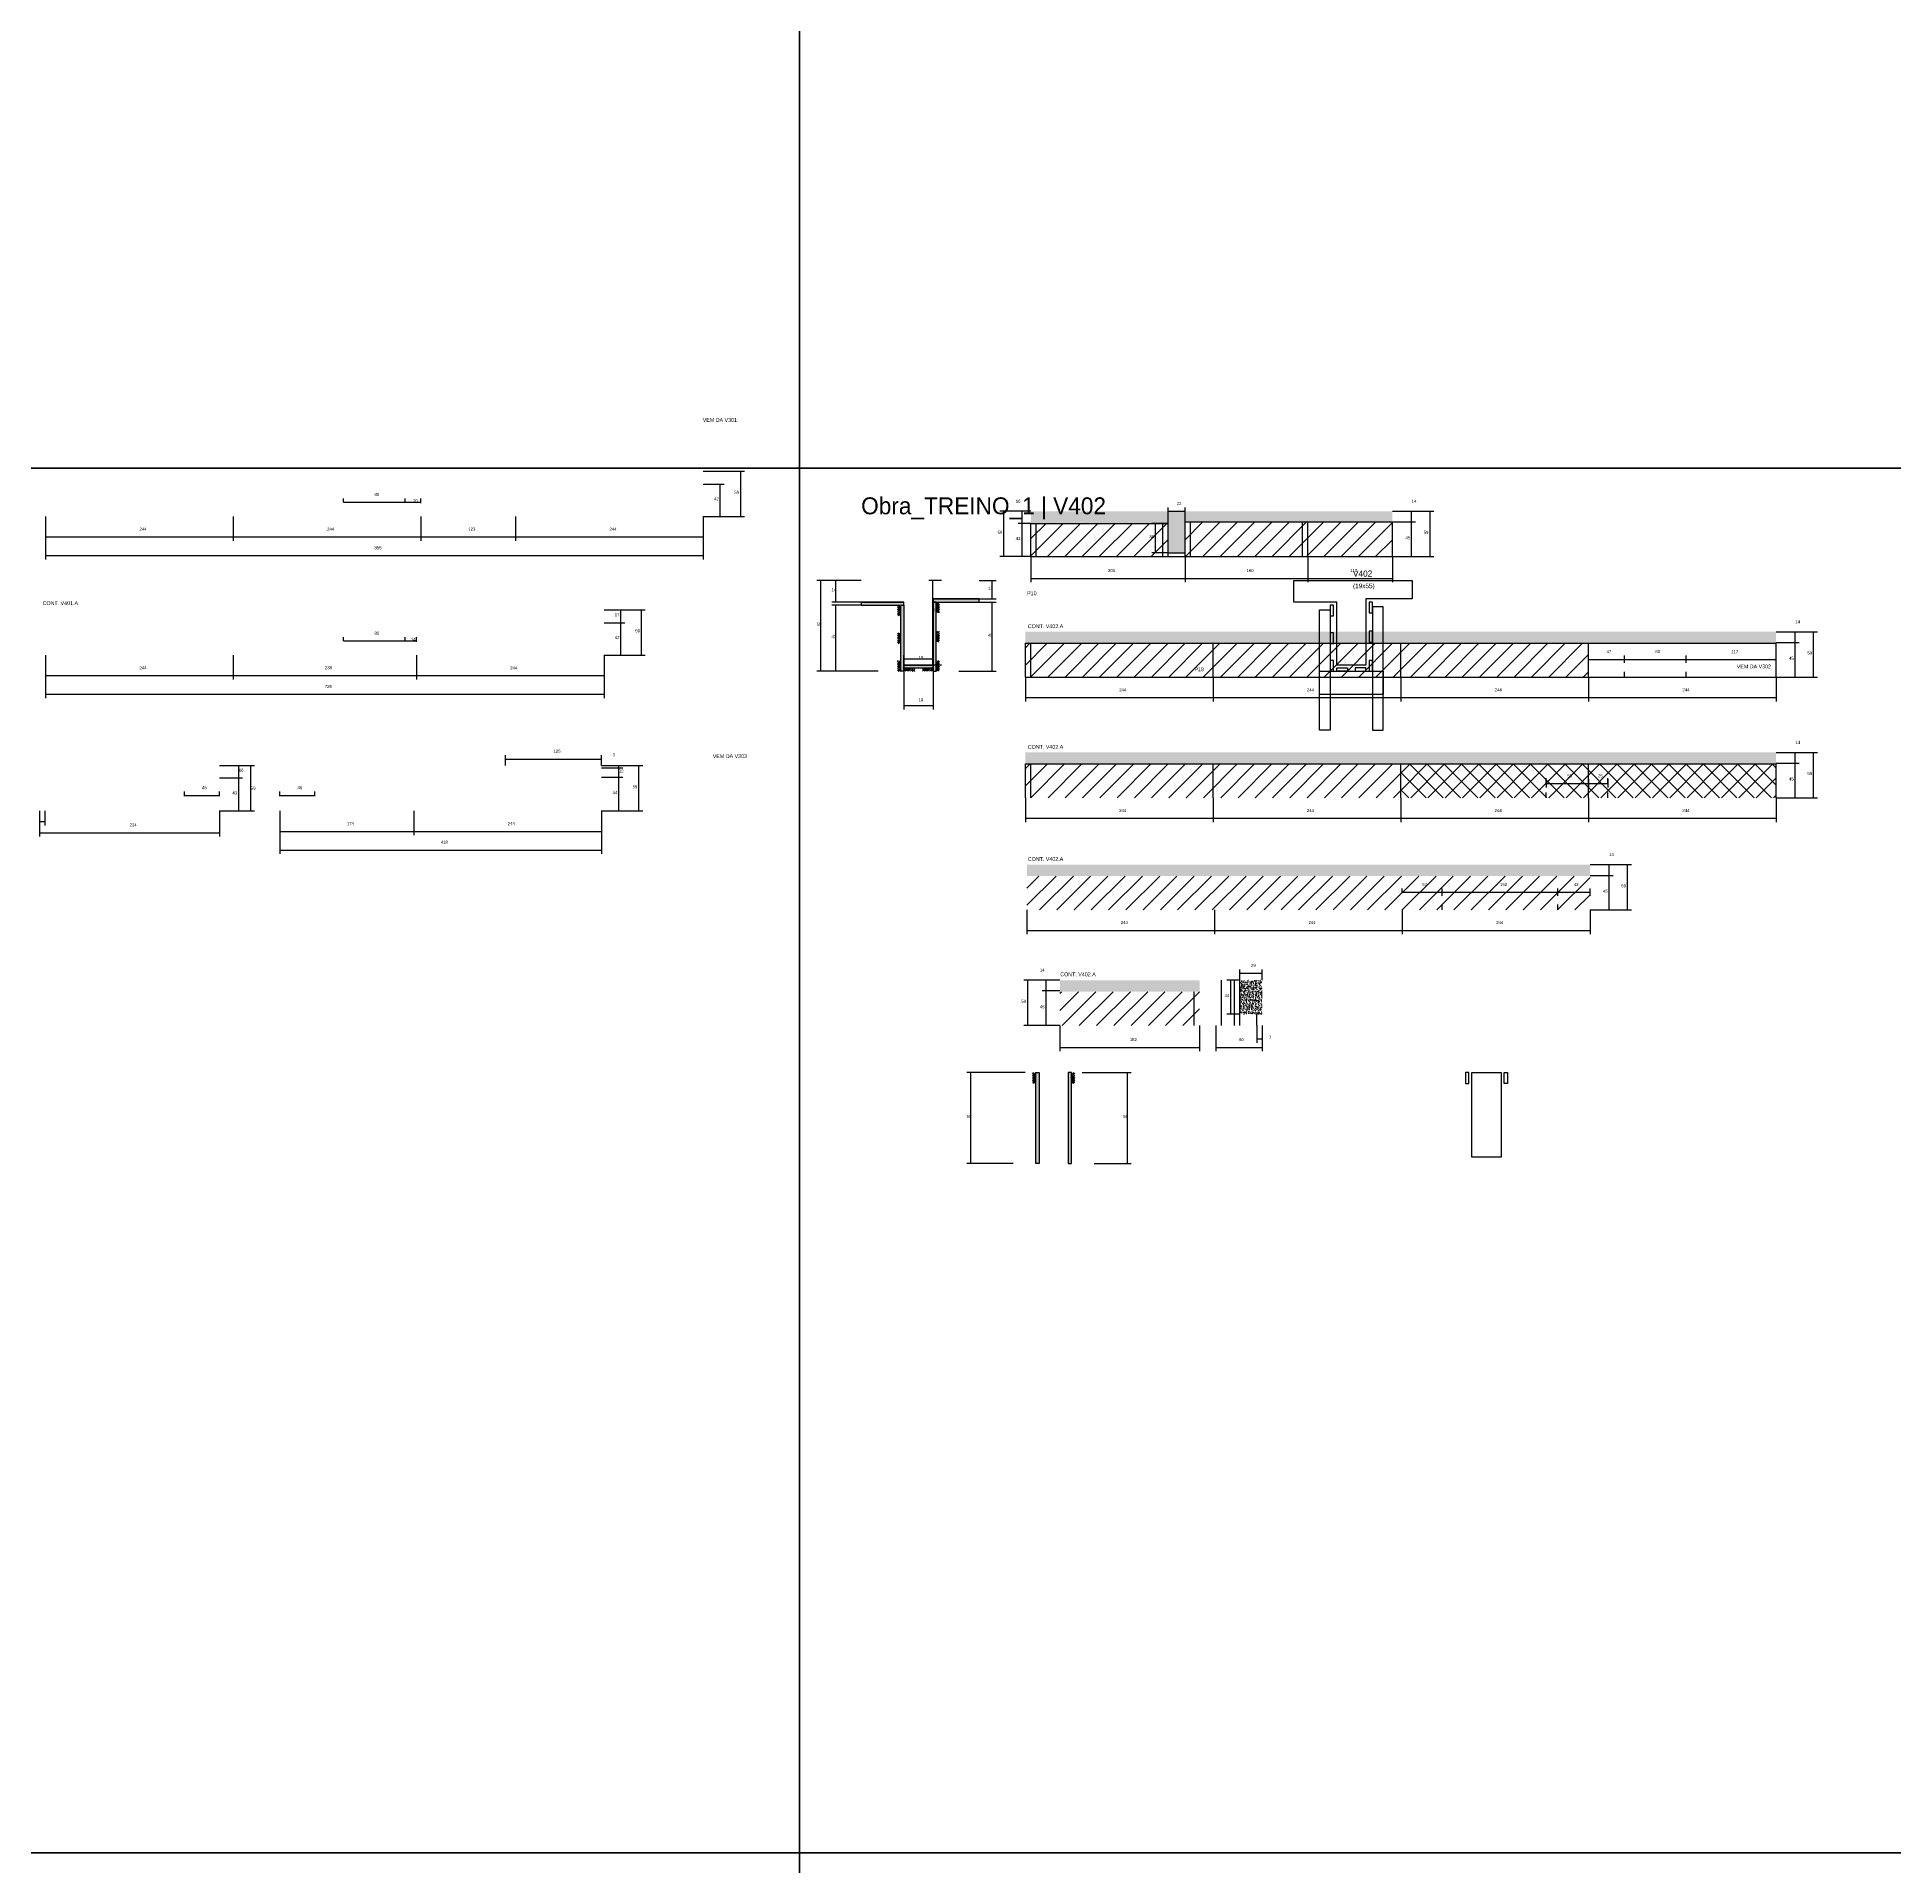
# Model space of a CAD drawing. Header units: metres. Extents: x -41 to 34800, y -36000 to 1848.
# Drawn here: x 1909 to 4324, y -5418 to -3040 of the extents above; entities that cross this region are included whole.
import ezdxf

# ---------------------------------------------------------------- set-up
doc = ezdxf.new("R2010")
doc.units = ezdxf.units.M
for name, color, linetype in [('CELL_BORDER', 8, 'Continuous'), ('CONCRETO', 251, 'Continuous'), ('COTA', 4, 'Continuous'), ('Cota Seção (2x)', 4, 'Continuous'), ('Hachura', 253, 'Continuous'), ('LABEL_ID', 3, 'Continuous'), ('Madeira', 126, 'Continuous'), ('NOMENCLATURA', 7, 'Continuous'), ('Painéis', 200, 'Continuous'), ('REAPROVEITAMENTO', 251, 'Continuous'), ('SARR_2.2x7', 40, 'Continuous'), ('SARR_3.5x7', 81, 'Continuous'), ('Texto Seção', 7, 'Continuous')]:
    doc.layers.add(name, color=color, linetype=linetype)

msp = doc.modelspace()

# ---------------------------------------------------------------- hatches: boundary and pattern name
at = {"layer": 'COTA'}
h = msp.add_hatch(dxfattribs=at)
h.set_pattern_fill('AR-CONC', scale=0.03)
h.paths.add_polyline_path([(3401.2, -3710), (3401.2, -3670), (3401.2, -3670), (3670.7, -3670), (3670.7, -3670), (3670.7, -3656), (3670.7, -3656), (3200.7, -3656), (3200.7, -3656), (3200.7, -3672), (3200.7, -3672), (3379.2, -3672), (3379.2, -3672), (3379.2, -3710), (3379.2, -3710), (3401.2, -3710)])
h = msp.add_hatch(dxfattribs=at)
h.set_pattern_fill('AR-CONC', scale=0.03)
h.paths.add_polyline_path([(4169.5, -3827.7), (4169.5, -3812.7), (4169.5, -3812.7), (3193.5, -3812.7), (3193.5, -3812.7), (3193.5, -3827.7), (3193.5, -3827.7), (4169.5, -3827.7)])
h = msp.add_hatch(dxfattribs=at)
h.set_pattern_fill('AR-CONC', scale=0.03)
h.paths.add_polyline_path([(4169.5, -3984.6), (4169.5, -3969.6), (4169.5, -3969.6), (3193.5, -3969.6), (3193.5, -3969.6), (3193.5, -3984.6), (3193.5, -3984.6), (4169.5, -3984.6)])
h = msp.add_hatch(dxfattribs=at)
h.set_pattern_fill('AR-CONC', scale=0.03)
h.paths.add_polyline_path([(3195.5, -4115.4), (3195.5, -4130.4), (3195.5, -4130.4), (3927.5, -4130.4), (3927.5, -4130.4), (3927.5, -4115.4), (3927.5, -4115.4), (3195.5, -4115.4)])
h = msp.add_hatch(dxfattribs=at)
h.set_pattern_fill('AR-CONC', scale=0.03)
h.paths.add_polyline_path([(3238.5, -4265.7), (3238.5, -4280.7), (3238.5, -4280.7), (3420, -4280.7), (3420, -4280.7), (3420, -4265.7), (3420, -4265.7), (3238.5, -4265.7)])
h = msp.add_hatch(dxfattribs=at)
h.set_pattern_fill('AR-CONC', scale=0.03)
h.paths.add_polyline_path([(3501.3, -4309.7), (3501.3, -4265.7), (3501.3, -4265.7), (3472.3, -4265.7), (3472.3, -4265.7), (3472.3, -4309.7), (3472.3, -4309.7), (3501.3, -4309.7)])
at = {"layer": 'Hachura'}
h = msp.add_hatch(color=8, dxfattribs=at)
h.dxf.hatch_style = 1
h.paths.add_polyline_path([(3035.6, -3778.1), (3035.6, -3774.1), (3035.6, -3774.1), (2980, -3774.1), (2980, -3774.1), (2980, -3778.1), (2980, -3778.1), (3035.6, -3778.1)])
h = msp.add_hatch(dxfattribs=at)
h.set_pattern_fill('ANSI31', scale=0.5)
h.paths.add_polyline_path([(3027.2, -3792.1), (3031.6, -3792.1), (3031.6, -3792.1), (3031.6, -3778.1), (3031.6, -3778.1), (3027.2, -3778.1), (3027.2, -3778.1), (3027.2, -3792.1)])
h = msp.add_hatch(color=8, dxfattribs=at)
h.dxf.hatch_style = 1
h.paths.add_polyline_path([(3031.6, -3778.1), (3035.6, -3778.1), (3035.6, -3778.1), (3035.6, -3864.1), (3035.6, -3864.1), (3031.6, -3864.1), (3031.6, -3864.1), (3031.6, -3778.1)])
h = msp.add_hatch(color=8, dxfattribs=at)
h.dxf.hatch_style = 1
h.paths.add_polyline_path([(3133.6, -3774.1), (3133.6, -3770.1), (3133.6, -3770.1), (3073.6, -3770.1), (3073.6, -3770.1), (3073.6, -3774.1), (3073.6, -3774.1), (3133.6, -3774.1)])
h = msp.add_hatch(color=8, dxfattribs=at)
h.dxf.hatch_style = 1
h.paths.add_polyline_path([(3077.6, -3774.1), (3073.6, -3774.1), (3073.6, -3774.1), (3073.6, -3864.1), (3073.6, -3864.1), (3077.6, -3864.1), (3077.6, -3864.1), (3077.6, -3774.1)])
h = msp.add_hatch(dxfattribs=at)
h.set_pattern_fill('ANSI31', scale=0.5)
h.paths.add_polyline_path([(3077.6, -3788.1), (3082, -3788.1), (3082, -3788.1), (3082, -3774.1), (3082, -3774.1), (3077.6, -3774.1), (3077.6, -3774.1), (3077.6, -3788.1)])
h = msp.add_hatch(dxfattribs=at)
h.set_pattern_fill('ANSI31', scale=0.5)
h.paths.add_polyline_path([(3027.2, -3828.1), (3031.6, -3828.1), (3031.6, -3828.1), (3031.6, -3814.1), (3031.6, -3814.1), (3027.2, -3814.1), (3027.2, -3814.1), (3027.2, -3828.1)])
h = msp.add_hatch(dxfattribs=at)
h.set_pattern_fill('ANSI31', scale=0.5)
h.paths.add_polyline_path([(3077.6, -3826.1), (3082, -3826.1), (3082, -3826.1), (3082, -3812.1), (3082, -3812.1), (3077.6, -3812.1), (3077.6, -3812.1), (3077.6, -3826.1)])
h = msp.add_hatch(dxfattribs=at)
h.set_pattern_fill('ANSI31', scale=0.5)
h.paths.add_polyline_path([(3027.2, -3864.1), (3031.6, -3864.1), (3031.6, -3864.1), (3031.6, -3850.1), (3031.6, -3850.1), (3027.2, -3850.1), (3027.2, -3850.1), (3027.2, -3864.1)])
h = msp.add_hatch(color=8, dxfattribs=at)
h.dxf.hatch_style = 1
h.paths.add_polyline_path([(3073.6, -3859.7), (3073.6, -3856.1), (3073.6, -3856.1), (3035.6, -3856.1), (3035.6, -3856.1), (3035.6, -3859.7), (3035.6, -3859.7), (3073.6, -3859.7)])
h = msp.add_hatch(dxfattribs=at)
h.set_pattern_fill('ANSI31', scale=0.5)
h.paths.add_polyline_path([(3035.6, -3864.1), (3035.6, -3859.7), (3035.6, -3859.7), (3049.6, -3859.7), (3049.6, -3859.7), (3049.6, -3864.1), (3049.6, -3864.1), (3035.6, -3864.1)])
h = msp.add_hatch(dxfattribs=at)
h.set_pattern_fill('ANSI31', scale=0.5)
h.paths.add_polyline_path([(3073.6, -3864.1), (3073.6, -3859.7), (3073.6, -3859.7), (3059.6, -3859.7), (3059.6, -3859.7), (3059.6, -3864.1), (3059.6, -3864.1), (3073.6, -3864.1)])
h = msp.add_hatch(dxfattribs=at)
h.set_pattern_fill('ANSI31', scale=0.5)
h.paths.add_polyline_path([(3077.6, -3864.1), (3082, -3864.1), (3082, -3864.1), (3082, -3850.1), (3082, -3850.1), (3077.6, -3850.1), (3077.6, -3850.1), (3077.6, -3864.1)])
h = msp.add_hatch(dxfattribs=at)
h.set_pattern_fill('ANSI31', scale=0.5)
h.paths.add_polyline_path([(3202.9, -4399.9), (3207.3, -4399.9), (3207.3, -4399.9), (3207.3, -4385.9), (3207.3, -4385.9), (3202.9, -4385.9), (3202.9, -4385.9), (3202.9, -4399.9)])
h = msp.add_hatch(color=8, dxfattribs=at)
h.dxf.hatch_style = 1
h.paths.add_polyline_path([(3211.3, -4385.9), (3207.3, -4385.9), (3207.3, -4385.9), (3207.3, -4503.9), (3207.3, -4503.9), (3211.3, -4503.9), (3211.3, -4503.9), (3211.3, -4385.9)])
h = msp.add_hatch(color=8, dxfattribs=at)
h.dxf.hatch_style = 1
h.paths.add_polyline_path([(3253.3, -4385.9), (3249.3, -4385.9), (3249.3, -4385.9), (3249.3, -4503.9), (3249.3, -4503.9), (3253.3, -4503.9), (3253.3, -4503.9), (3253.3, -4385.9)])
h = msp.add_hatch(dxfattribs=at)
h.set_pattern_fill('ANSI31', scale=0.5)
h.paths.add_polyline_path([(3257.7, -4399.9), (3253.3, -4399.9), (3253.3, -4399.9), (3253.3, -4385.9), (3253.3, -4385.9), (3257.7, -4385.9), (3257.7, -4385.9), (3257.7, -4399.9)])
at = {"layer": 'REAPROVEITAMENTO'}
h = msp.add_hatch(dxfattribs=at)
h.set_pattern_fill('ANSI31', scale=5)
h.paths.add_polyline_path([(3670.7, -3715), (3670.7, -3670), (3670.7, -3670), (3401.2, -3670), (3401.2, -3670), (3401.2, -3715), (3401.2, -3715), (3670.7, -3715)])
h = msp.add_hatch(dxfattribs=at)
h.set_pattern_fill('ANSI31', scale=5)
h.paths.add_polyline_path([(3379.2, -3715), (3379.2, -3672), (3379.2, -3672), (3200.7, -3672), (3200.7, -3672), (3200.7, -3715), (3200.7, -3715), (3379.2, -3715)])
h = msp.add_hatch(dxfattribs=at)
h.set_pattern_fill('ANSI31', scale=5)
h.paths.add_polyline_path([(3925.5, -3871.7), (3925.5, -3827.7), (3925.5, -3827.7), (3193.5, -3827.7), (3193.5, -3827.7), (3193.5, -3871.7), (3193.5, -3871.7), (3925.5, -3871.7)])
h = msp.add_hatch(dxfattribs=at)
h.set_pattern_fill('ANSI31', scale=5)
h.paths.add_polyline_path([(3193.5, -3984.6), (3193.5, -4028.6), (3193.5, -4028.6), (3681.5, -4028.6), (3681.5, -4028.6), (3681.5, -3984.6), (3681.5, -3984.6), (3193.5, -3984.6)])
h = msp.add_hatch(dxfattribs=at)
h.set_pattern_fill('ANSI37', scale=5)
h.paths.add_polyline_path([(4169.5, -4028.6), (4169.5, -3984.6), (4169.5, -3984.6), (3681.5, -3984.6), (3681.5, -3984.6), (3681.5, -4028.6), (3681.5, -4028.6), (4169.5, -4028.6)])
h = msp.add_hatch(dxfattribs=at)
h.set_pattern_fill('ANSI31', scale=5)
h.paths.add_polyline_path([(3195.5, -4130.4), (3195.5, -4174.4), (3195.5, -4174.4), (3927.5, -4174.4), (3927.5, -4174.4), (3927.5, -4130.4), (3927.5, -4130.4), (3195.5, -4130.4)])
h = msp.add_hatch(dxfattribs=at)
h.set_pattern_fill('ANSI31', scale=5)
h.paths.add_polyline_path([(3420, -4324.7), (3420, -4280.7), (3420, -4280.7), (3238.5, -4280.7), (3238.5, -4280.7), (3238.5, -4324.7), (3238.5, -4324.7), (3420, -4324.7)])

# ---------------------------------------------------------------- linework, layer by layer
at = {"layer": 'CELL_BORDER'}
for points in [[(0, -3600), (2900, -3600), (2900, -1800), (0, -1800)], [(2900, -3600), (5800, -3600), (5800, -1800), (2900, -1800)], [(0, -5400), (2900, -5400), (2900, -3600), (0, -3600)], [(2900, -5400), (5800, -5400), (5800, -3600), (2900, -3600)], [(0, -7200), (2900, -7200), (2900, -5400), (0, -5400)], [(2900, -7200), (5800, -7200), (5800, -5400), (2900, -5400)]]:
    msp.add_lwpolyline(points, close=True, dxfattribs=at)
at = {"layer": 'CONCRETO'}
for points in [[(3542.65, -3774.1), (3542.65, -3746.1), (3696.25, -3746.1), (3696.25, -3770.1), (3636.25, -3770.1), (3636.25, -3856.1), (3598.25, -3856.1), (3598.25, -3774.1)], [(3773.95, -4385.9), (3773.95, -4385.9), (3811.95, -4385.9), (3811.95, -4413.9), (3811.95, -4413.9), (3811.95, -4495.9), (3773.95, -4495.9), (3773.95, -4385.9)]]:
    msp.add_lwpolyline(points, close=True, dxfattribs=at)
at = {"layer": 'COTA'}
for p, q in [((2774.8, -3620.9), (2801.8, -3620.9)), ((2796.8, -3662.9), (2796.8, -3620.9)), ((2307.3, -3644.4), (2307.3, -3639.4)), ((2307.3, -3644.4), (2387.3, -3644.4)), ((2387.3, -3644.4), (2387.3, -3639.4)), ((1919.8, -3662.9), (1919.8, -3694.4)), ((1919.8, -3662.9), (1919.8, -3718.7)), ((2163.8, -3662.9), (2163.8, -3694.4)), ((2163.8, -3662.9), (2163.8, -3694.4)), ((2407.8, -3662.9), (2407.8, -3694.4)), ((2774.8, -3662.9), (2774.8, -3718.7)), ((2774.8, -3662.9), (2801.8, -3662.9)), ((3200.7, -3656), (3160.4, -3656)), ((3165.4, -3715), (3165.4, -3656)), ((3200.7, -3656), (3184.2, -3656)), ((3189.2, -3672), (3189.2, -3656)), ((3379.2, -3672), (3379.2, -3651)), ((3379.2, -3656), (3401.2, -3656)), ((3401.2, -3670), (3401.2, -3651)), ((3670.7, -3656), (3700.6, -3656)), ((3670.7, -3656), (3724.5, -3656)), ((3670.7, -3670), (3700.6, -3670)), ((3670.7, -3670), (3700.6, -3670)), ((3695.6, -3670), (3695.6, -3656)), ((3695.6, -3715), (3695.6, -3670)), ((3719.5, -3715), (3719.5, -3656)), ((1919.8, -3689.4), (2163.8, -3689.4)), ((2163.8, -3689.4), (2407.8, -3689.4)), ((3200.7, -3672), (3184.2, -3672)), ((3200.7, -3672), (3184.2, -3672)), ((3189.2, -3715), (3189.2, -3672)), ((3379.2, -3672), (3357.8, -3672)), ((3362.8, -3710), (3362.8, -3672)), ((1919.8, -3713.7), (2774.8, -3713.7)), ((3200.7, -3715), (3160.4, -3715)), ((3200.7, -3715), (3184.2, -3715)), ((3200.7, -3715), (3200.7, -3748.3)), ((3379.2, -3710), (3357.8, -3710)), ((3401.2, -3715), (3401.2, -3748.3)), ((3401.2, -3715), (3401.2, -3748.3)), ((3560.7, -3715), (3560.7, -3748.3)), ((3560.7, -3715), (3560.7, -3748.3)), ((3670.7, -3715), (3700.6, -3715)), ((3670.7, -3715), (3724.5, -3715)), ((3670.7, -3715), (3670.7, -3748.3)), ((2980, -3746.1), (2922.6, -3746.1)), ((2927.6, -3864.1), (2927.6, -3746.1)), ((2980, -3746.1), (2941.9, -3746.1)), ((2946.9, -3774.1), (2946.9, -3746.1)), ((3133.6, -3746.1), (3155.4, -3746.1)), ((3150.4, -3770.1), (3150.4, -3746.1)), ((3200.7, -3743.3), (3401.2, -3743.3)), ((3401.2, -3743.3), (3560.7, -3743.3)), ((3560.7, -3743.3), (3670.7, -3743.3)), ((2645.8, -3784.1), (2672.8, -3784.1)), ((2667.8, -3801.1), (2667.8, -3784.1)), ((2980, -3774.1), (2941.9, -3774.1)), ((2980, -3778.1), (2941.9, -3778.1)), ((2946.9, -3864.1), (2946.9, -3778.1)), ((3133.6, -3770.1), (3155.4, -3770.1)), ((3133.6, -3774.1), (3155.4, -3774.1)), ((3150.4, -3864.1), (3150.4, -3774.1)), ((2645.8, -3801.1), (2672.8, -3801.1)), ((2645.8, -3801.1), (2672.8, -3801.1)), ((2667.8, -3843.1), (2667.8, -3801.1)), ((4169.5, -3812.7), (4199.4, -3812.7)), ((4169.5, -3812.7), (4223.2, -3812.7)), ((4194.4, -3826.7), (4194.4, -3812.7)), ((4218.2, -3871.7), (4218.2, -3812.7)), ((2307.3, -3824.6), (2307.3, -3819.6)), ((2307.3, -3824.6), (2387.3, -3824.6)), ((2387.3, -3824.6), (2387.3, -3819.6)), ((4169.5, -3826.7), (4199.4, -3826.7)), ((4169.5, -3826.7), (4199.4, -3826.7)), ((4194.4, -3871.7), (4194.4, -3826.7)), ((1919.8, -3843.1), (1919.8, -3874.7)), ((1919.8, -3843.1), (1919.8, -3898.9)), ((2163.8, -3843.1), (2163.8, -3874.7)), ((2163.8, -3843.1), (2163.8, -3874.7)), ((2401.8, -3843.1), (2401.8, -3874.7)), ((2645.8, -3843.1), (2645.8, -3898.9)), ((2645.8, -3843.1), (2672.8, -3843.1)), ((3925.5, -3849.7), (3925.5, -3843.7)), ((3925.5, -3848.7), (3972.5, -3848.7)), ((3972.5, -3848.7), (3972.5, -3843.6)), ((3972.5, -3849.7), (3972.5, -3843.7)), ((3972.5, -3848.6), (4052.5, -3848.6)), ((4052.5, -3848.6), (4052.5, -3843.6)), ((4052.5, -3848.7), (4052.5, -3843.6)), ((4052.5, -3848.6), (4169.5, -3848.6)), ((4169.5, -3853.2), (4169.5, -3843.6)), ((1919.8, -3869.7), (2163.8, -3869.7)), ((2163.8, -3869.7), (2401.8, -3869.7)), ((3002, -3864.1), (2922.6, -3864.1)), ((3002, -3864.1), (2941.9, -3864.1)), ((3035.6, -3864.1), (3035.6, -3913.8)), ((3073.6, -3864.1), (3073.6, -3913.8)), ((3107.2, -3864.1), (3155.4, -3864.1)), ((3193.5, -3871.7), (3193.5, -3903.3)), ((3437.5, -3871.7), (3437.5, -3903.3)), ((3437.5, -3871.7), (3437.5, -3903.3)), ((3681.5, -3871.7), (3681.5, -3903.3)), ((3681.5, -3871.7), (3681.5, -3903.3)), ((3925.5, -3871.7), (3925.5, -3903.3)), ((3925.5, -3871.7), (3925.5, -3903.3)), ((4169.5, -3871.7), (4199.4, -3871.7)), ((4169.5, -3871.7), (4223.2, -3871.7)), ((4169.5, -3871.7), (4169.5, -3903.3)), ((1919.8, -3893.9), (2645.8, -3893.9)), ((3035.6, -3908.8), (3073.6, -3908.8)), ((3193.5, -3898.3), (3437.5, -3898.3)), ((3437.5, -3898.3), (3681.5, -3898.3)), ((3681.5, -3898.3), (3925.5, -3898.3)), ((3925.5, -3898.3), (4169.5, -3898.3)), ((2517.5, -3986.7), (2517.5, -3973.2)), ((2517.5, -3978.2), (2642.5, -3978.2)), ((2642.5, -3986.7), (2642.5, -3973.2)), ((4169.5, -3969.6), (4199.4, -3969.6)), ((4169.5, -3969.6), (4223.2, -3969.6)), ((4169.5, -3983.6), (4199.4, -3983.6)), ((4169.5, -3983.6), (4199.4, -3983.6)), ((4194.4, -3983.6), (4194.4, -3969.6)), ((4194.4, -4028.6), (4194.4, -3983.6)), ((4218.2, -4028.6), (4218.2, -3969.6)), ((2146, -3986.7), (2175.9, -3986.7)), ((2146, -3986.7), (2191.6, -3986.7)), ((2146, -4002.7), (2175.9, -4002.7)), ((2146, -4002.7), (2175.9, -4002.7)), ((2170.9, -4002.7), (2170.9, -3986.7)), ((2170.9, -4045.7), (2170.9, -4002.7)), ((2186.6, -4045.7), (2186.6, -3986.7)), ((2642.5, -3986.7), (2670.1, -3986.7)), ((2642.5, -3986.7), (2696.1, -3986.7)), ((2642.5, -3989.7), (2670.1, -3989.7)), ((2642.5, -3989.7), (2670.1, -3989.7)), ((2642.5, -4001.7), (2670.1, -4001.7)), ((2642.5, -4001.7), (2670.1, -4001.7)), ((2665.1, -3989.7), (2665.1, -3986.7)), ((2665.1, -4001.7), (2665.1, -3989.7)), ((2665.1, -4045.7), (2665.1, -4001.7)), ((2691.1, -4045.7), (2691.1, -3986.7)), ((3870.5, -4007.1), (3870.5, -4015.1)), ((3925.5, -4010.1), (3925.5, -4005.1)), ((2100.5, -4026.4), (2100.5, -4020.5)), ((2100.5, -4025.5), (2146, -4025.5)), ((2146, -4026.4), (2146, -4020.5)), ((2224.5, -4026.4), (2224.5, -4020.5)), ((2224.5, -4025.5), (2270, -4025.5)), ((2270, -4026.4), (2270, -4020.5)), ((3193.5, -4028.6), (3193.5, -4060.1)), ((3437.5, -4028.6), (3437.5, -4060.1)), ((3437.5, -4028.6), (3437.5, -4060.1)), ((3681.5, -4028.6), (3681.5, -4060.1)), ((3681.5, -4028.6), (3681.5, -4060.1)), ((3870.5, -4010.1), (3925.5, -4010.1)), ((3925.5, -4028.6), (3925.5, -4060.1)), ((3925.5, -4028.6), (3925.5, -4060.1)), ((4169.5, -4028.6), (4199.4, -4028.6)), ((4169.5, -4028.6), (4223.2, -4028.6)), ((4169.5, -4028.6), (4169.5, -4060.1)), ((1911.9, -4045.7), (1911.9, -4064.6)), ((1912, -4045.7), (1912, -4079)), ((1918.9, -4045.7), (1918.9, -4064.6)), ((2146, -4045.7), (2146, -4079)), ((2146, -4045.7), (2175.9, -4045.7)), ((2146, -4045.7), (2191.6, -4045.7)), ((2224.5, -4045.7), (2224.5, -4077.3)), ((2224.5, -4045.7), (2224.5, -4101.5)), ((2398.5, -4045.7), (2398.5, -4077.3)), ((2398.5, -4045.7), (2398.5, -4077.3)), ((2642.5, -4045.7), (2642.5, -4077.3)), ((2642.5, -4045.7), (2642.5, -4101.5)), ((2642.5, -4045.7), (2670.1, -4045.7)), ((2642.5, -4045.7), (2696.1, -4045.7)), ((3193.5, -4055.1), (3437.5, -4055.1)), ((3437.5, -4055.1), (3681.5, -4055.1)), ((3681.5, -4055.1), (3925.5, -4055.1)), ((3925.5, -4055.1), (4169.5, -4055.1)), ((1911.9, -4059.6), (1918.9, -4059.6)), ((1912, -4074), (2146, -4074)), ((2224.5, -4072.3), (2398.5, -4072.3)), ((2398.5, -4072.3), (2642.5, -4072.3)), ((2224.5, -4096.5), (2642.5, -4096.5)), ((3927.5, -4115.4), (3957.4, -4115.4)), ((3927.5, -4115.4), (3981.3, -4115.4)), ((3927.5, -4129.4), (3957.4, -4129.4)), ((3927.5, -4129.4), (3957.4, -4129.4)), ((3952.4, -4129.4), (3952.4, -4115.4)), ((3952.4, -4174.4), (3952.4, -4129.4)), ((3976.3, -4174.4), (3976.3, -4115.4)), ((3683.5, -4152.4), (3683.5, -4146.3)), ((3683.5, -4151.3), (3735.5, -4151.3)), ((3735.5, -4152.4), (3735.5, -4146.3)), ((3735.5, -4151.3), (3735.5, -4146.3)), ((3735.5, -4151.3), (3885.5, -4151.3)), ((3885.5, -4151.3), (3885.5, -4146.3)), ((3885.5, -4151.3), (3885.5, -4146.3)), ((3885.5, -4151.3), (3927.5, -4151.3)), ((3927.5, -4155.9), (3927.5, -4146.3)), ((3195.5, -4174.4), (3195.5, -4205.9)), ((3439.5, -4174.4), (3439.5, -4205.9)), ((3439.5, -4174.4), (3439.5, -4205.9)), ((3683.5, -4174.4), (3683.5, -4205.9)), ((3683.5, -4174.4), (3683.5, -4205.9)), ((3927.5, -4174.4), (3957.4, -4174.4)), ((3927.5, -4174.4), (3981.3, -4174.4)), ((3927.5, -4174.4), (3927.5, -4205.9)), ((3195.5, -4200.9), (3439.5, -4200.9)), ((3439.5, -4200.9), (3683.5, -4200.9)), ((3683.5, -4200.9), (3927.5, -4200.9)), ((3238.5, -4265.7), (3191.6, -4265.7)), ((3196.6, -4324.7), (3196.6, -4265.7)), ((3238.5, -4265.7), (3215.4, -4265.7)), ((3220.4, -4279.7), (3220.4, -4265.7)), ((3472.3, -4265.7), (3455.5, -4265.7)), ((3460.5, -4309.7), (3460.5, -4265.7)), ((3472.3, -4265.7), (3472.3, -4251.6)), ((3472.3, -4256.6), (3501.3, -4256.6)), ((3501.3, -4265.7), (3501.3, -4251.6)), ((3238.5, -4279.7), (3215.4, -4279.7)), ((3238.5, -4279.7), (3215.4, -4279.7)), ((3220.4, -4324.7), (3220.4, -4279.7)), ((3472.3, -4309.7), (3455.5, -4309.7)), ((3238.5, -4324.7), (3191.6, -4324.7)), ((3238.5, -4324.7), (3215.4, -4324.7)), ((3238.5, -4324.7), (3238.5, -4358)), ((3420, -4324.7), (3420, -4358)), ((3441.3, -4324.7), (3441.3, -4358)), ((3494.4, -4324.7), (3494.4, -4347)), ((3494.4, -4342), (3501.4, -4342)), ((3501.3, -4324.7), (3501.3, -4358)), ((3501.4, -4324.7), (3501.4, -4347)), ((3238.5, -4353), (3420, -4353)), ((3441.3, -4353), (3501.3, -4353)), ((3193.3, -4385.9), (3117.6, -4385.9)), ((3122.6, -4503.9), (3122.6, -4385.9)), ((3267.3, -4385.9), (3331.1, -4385.9)), ((3326.1, -4503.9), (3326.1, -4385.9)), ((3177.7, -4503.9), (3117.6, -4503.9)), ((3282.9, -4503.9), (3331.1, -4503.9))]:
    msp.add_line(p, q, dxfattribs=at)
at = {"layer": 'Cota Seção (2x)'}
for p, q in [((2774.8, -3603.9), (2828.4, -3603.9)), ((2823.4, -3662.9), (2823.4, -3603.9)), ((2387.3, -3644.4), (2387.3, -3639.4)), ((2387.3, -3644.4), (2407.8, -3644.4)), ((2407.8, -3645.6), (2407.8, -3639.4)), ((2407.8, -3662.9), (2407.8, -3694.4)), ((2530.8, -3662.9), (2530.8, -3694.4)), ((2530.8, -3662.9), (2530.8, -3694.4)), ((2774.8, -3662.9), (2774.8, -3694.4)), ((2774.8, -3662.9), (2828.4, -3662.9)), ((2407.8, -3689.4), (2530.8, -3689.4)), ((2530.8, -3689.4), (2774.8, -3689.4)), ((3084.6, -3746.1), (3068.1, -3746.1)), ((3073.1, -3856.1), (3073.1, -3746.1)), ((2645.8, -3784.1), (2699.4, -3784.1)), ((2694.4, -3843.1), (2694.4, -3784.1)), ((2387.3, -3824.6), (2387.3, -3819.6)), ((2387.3, -3824.6), (2401.8, -3824.6)), ((2401.8, -3825.9), (2401.8, -3819.6)), ((2401.8, -3843.1), (2401.8, -3874.7)), ((2645.8, -3843.1), (2645.8, -3874.7)), ((2645.8, -3843.1), (2699.4, -3843.1)), ((3035.6, -3864.1), (3035.6, -3843.1)), ((3035.6, -3848.1), (3073.6, -3848.1)), ((3084.6, -3856.1), (3068.1, -3856.1)), ((3073.6, -3864.1), (3073.6, -3843.1)), ((2401.8, -3869.7), (2645.8, -3869.7)), ((3925.5, -4004.3), (3925.5, -4015.1)), ((3950.5, -4004.3), (3950.5, -4015.1)), ((3925.5, -4010.1), (3950.5, -4010.1))]:
    msp.add_line(p, q, dxfattribs=at)
at = {"layer": 'Madeira'}
for points in [[(3589.85, -3792.1), (3594.25, -3792.1), (3594.25, -3778.1), (3589.85, -3778.1)], [(3640.25, -3788.1), (3644.65, -3788.1), (3644.65, -3774.1), (3640.25, -3774.1)], [(3589.85, -3828.1), (3594.25, -3828.1), (3594.25, -3814.1), (3589.85, -3814.1)], [(3640.25, -3826.1), (3644.65, -3826.1), (3644.65, -3812.1), (3640.25, -3812.1)], [(3589.85, -3864.1), (3594.25, -3864.1), (3594.25, -3850.1), (3589.85, -3850.1)], [(3598.25, -3864.1), (3598.25, -3859.7), (3612.25, -3859.7), (3612.25, -3864.1)], [(3636.25, -3864.1), (3636.25, -3859.7), (3622.25, -3859.7), (3622.25, -3864.1)], [(3640.25, -3864.1), (3644.65, -3864.1), (3644.65, -3850.1), (3640.25, -3850.1)], [(3765.55, -4399.9), (3769.95, -4399.9), (3769.95, -4385.9), (3765.55, -4385.9)], [(3820.35, -4399.9), (3815.95, -4399.9), (3815.95, -4385.9), (3820.35, -4385.9)]]:
    msp.add_lwpolyline(points, close=True, dxfattribs=at)
at = {"layer": 'Painéis'}
for p, q in [((3401.2, -3670), (3560.7, -3670)), ((3401.2, -3715), (3401.2, -3670)), ((3560.7, -3670), (3670.7, -3670)), ((3560.7, -3715), (3560.7, -3670)), ((3670.7, -3715), (3670.7, -3670)), ((3200.7, -3672), (3379.2, -3672)), ((3200.7, -3715), (3200.7, -3672)), ((3379.2, -3710), (3379.2, -3672)), ((3200.7, -3715), (3401.2, -3715)), ((3379.2, -3710), (3401.2, -3710)), ((3401.2, -3715), (3401.2, -3710)), ((3401.2, -3715), (3560.7, -3715)), ((3560.7, -3715), (3670.7, -3715)), ((2980, -3774.1), (3035.6, -3774.1)), ((3073.6, -3770.1), (3133.6, -3770.1)), ((3193.5, -3827.7), (4169.5, -3827.7)), ((3193.5, -3871.7), (3193.5, -3827.7)), ((3437.5, -3871.7), (3437.5, -3827.7)), ((3681.5, -3871.7), (3681.5, -3827.7)), ((3925.5, -3871.7), (3925.5, -3827.7)), ((4169.5, -3871.7), (4169.5, -3827.7)), ((3035.6, -3856.1), (3073.6, -3856.1)), ((3193.5, -3871.7), (4169.5, -3871.7)), ((3193.5, -3984.6), (4169.5, -3984.6)), ((3193.5, -4028.6), (3193.5, -3984.6)), ((3437.5, -4028.6), (3437.5, -3984.6)), ((3681.5, -4028.6), (3681.5, -3984.6)), ((3925.5, -4028.6), (3925.5, -3984.6)), ((4169.5, -4028.6), (4169.5, -3984.6))]:
    msp.add_line(p, q, dxfattribs=at)
for points in [[(3035.6, -3778.1), (3035.6, -3774.1), (2980, -3774.1), (2980, -3778.1)], [(3031.6, -3778.1), (3035.6, -3778.1), (3035.6, -3864.1), (3031.6, -3864.1)], [(3133.6, -3774.1), (3133.6, -3770.1), (3073.6, -3770.1), (3073.6, -3774.1)], [(3077.6, -3774.1), (3073.6, -3774.1), (3073.6, -3864.1), (3077.6, -3864.1)], [(3073.6, -3859.7), (3073.6, -3856.1), (3035.6, -3856.1), (3035.6, -3859.7)], [(3207.3, -4385.9), (3211.3, -4385.9), (3211.3, -4503.9), (3207.3, -4503.9)], [(3253.3, -4385.9), (3249.3, -4385.9), (3249.3, -4503.9), (3253.3, -4503.9)]]:
    msp.add_lwpolyline(points, close=True, dxfattribs=at)
at = {"layer": 'SARR_2.2x7'}
for p, q in [((3408.2, -3715), (3408.2, -3670)), ((3553.7, -3715), (3553.7, -3670)), ((3207.7, -3715), (3207.7, -3672)), ((3372.2, -3715), (3372.2, -3672)), ((3379.2, -3715), (3379.2, -3672)), ((3200.4, -3871.7), (3200.4, -3827.7)), ((3972.5, -3853.2), (3972.5, -3846.2)), ((4052.5, -3853.2), (4052.5, -3846.2)), ((3972.5, -3871.7), (3972.5, -3864.7)), ((4052.5, -3871.7), (4052.5, -3864.7)), ((3200.4, -4028.6), (3200.4, -3984.6)), ((3870.5, -4010.1), (3870.5, -4003.1)), ((3950.5, -4010.1), (3950.5, -4003.1)), ((3870.5, -4028.6), (3870.5, -4021.6)), ((3950.5, -4028.7), (3950.5, -4021.6)), ((3735.5, -4155.9), (3735.5, -4148.9)), ((3885.5, -4155.9), (3885.5, -4148.9)), ((3735.5, -4174.4), (3735.5, -4167.4)), ((3885.5, -4174.4), (3885.5, -4167.4)), ((3448.3, -4324.7), (3448.3, -4265.7)), ((3465.3, -4324.7), (3465.3, -4265.7)), ((3472.3, -4324.7), (3472.3, -4265.7)), ((3413.1, -4324.7), (3413.1, -4280.7)), ((3494.4, -4324.7), (3494.4, -4309.7))]:
    msp.add_line(p, q, dxfattribs=at)
at = {"layer": 'SARR_3.5x7'}
for points in [[(3575.85, -3784.1), (3589.85, -3784.1), (3589.85, -3940.6), (3575.85, -3940.6)], [(3658.65, -3780.1), (3644.65, -3780.1), (3644.65, -3940.6), (3658.65, -3940.6)], [(3575.85, -3864.1), (3658.65, -3864.1), (3658.65, -3894.2), (3575.85, -3894.2)]]:
    msp.add_lwpolyline(points, close=True, dxfattribs=at)

# ---------------------------------------------------------------- texts
at = {"layer": 'COTA'}
for s, p in [('80', (2347.3, -3636.2)), ('42', (2788.7, -3641.9)), ('16', (3181, -3645)), ('22', (3390.2, -3648)), ('14', (3695.6, -3645)), ('244', (2041.8, -3681.3)), ('244', (2285.8, -3681.3)), ('59', (3157.3, -3685.5)), ('43', (3180.9, -3693.5)), ('38', (3354.5, -3691)), ('45', (3687.5, -3692.5)), ('59', (3711.3, -3685.5)), ('855', (2347.3, -3705.5)), ('200', (3301, -3735.2)), ('160', (3481, -3735.1)), ('110', (3615.7, -3735.2)), ('14', (2941.4, -3760.1)), ('12', (3144.9, -3758.1)), ('17', (2659.7, -3792.6)), ('80', (2347.3, -3816.5)), ('59', (2922.1, -3805.1)), ('45', (3144.9, -3819.1)), ('14', (4194.4, -3801.7)), ('42', (2659.7, -3822.1)), ('43', (2941.4, -3821.1)), ('47', (3949, -3840.6)), ('80', (4012.5, -3840.5)), ('117', (4111, -3840.6)), ('59', (4210.1, -3842.2)), ('244', (2041.8, -3861.6)), ('238', (2282.8, -3861.4)), ('45', (4186.2, -3849.2)), ('726', (2282.8, -3885.8)), ('244', (3315.5, -3890.2)), ('244', (3559.5, -3890.2)), ('244', (3803.5, -3890.2)), ('244', (4047.5, -3890.2)), ('19', (3054.6, -3903.3)), ('14', (4194.4, -3958.5)), ('125', (2580, -3970)), ('3', (2656.9, -3974.6)), ('16', (2170.9, -3994.7)), ('12', (2665.1, -3995.7)), ('55', (3898, -4002)), ('45', (4186.2, -4006.1)), ('59', (4210.1, -3999.1)), ('46', (2123.2, -4017.4)), ('43', (2162.6, -4024.2)), ('59', (2186.6, -4018.2)), ('46', (2247.3, -4017.4)), ('44', (2657, -4023.7)), ('59', (2682.9, -4016.2)), ('244', (3315.5, -4047)), ('244', (3559.5, -4047)), ('244', (3803.5, -4047)), ('244', (4047.5, -4047)), ('234', (2029, -4065.8)), ('174', (2311.5, -4064.2)), ('244', (2520.5, -4064.2)), ('418', (2433.5, -4088.4)), ('14', (3952.4, -4104.3)), ('52', (3709.5, -4143.2)), ('150', (3810.5, -4143.2)), ('42', (3906.5, -4143.2)), ('45', (3944.3, -4151.9)), ('59', (3968.1, -4144.9)), ('244', (3317.5, -4192.8)), ('244', (3561.5, -4192.8)), ('244', (3805.5, -4192.8)), ('29', (3486.8, -4248.5)), ('14', (3212.3, -4254.6)), ('59', (3188.4, -4295.2)), ('45', (3212.3, -4302.2)), ('44', (3452.4, -4287.7)), ('182', (3329.3, -4344.8)), ('60', (3471.3, -4344.9)), ('7', (3510.2, -4342)), ('59', (3117.1, -4444.9)), ('59', (3320.6, -4444.9))]:
    msp.add_text(s, height=4, dxfattribs=at).set_placement(p)
at = {"layer": 'Cota Seção (2x)'}
for s, p in [('20', (2397.6, -3644.4)), ('59', (2815.3, -3633.4)), ('123', (2469.3, -3681.2)), ('244', (2652.8, -3681.3)), ('55', (3073.1, -3786.1)), ('59', (2686.3, -3813.6)), ('14', (2394.6, -3824.6)), ('244', (2523.8, -3861.6)), ('19', (3054.6, -3848.1)), ('25', (3938, -4002))]:
    msp.add_text(s, height=4, dxfattribs=at).set_placement(p)
at = {"layer": 'LABEL_ID'}
msp.add_text('Obra_TREINO_1 | V402', height=22, dxfattribs=at).set_placement((2980, -3660))
at = {"layer": 'NOMENCLATURA'}
for s, p in [('P10', (3195.8, -3765.2)), ('P18', (3413.3, -3864))]:
    msp.add_text(s, height=5, dxfattribs=at).set_placement(p)
at = {"layer": 'Texto Seção'}
for s, height, p in [('VEM DA V301', 5, (2774.1, -3539.9)), ('V402', 8, (3619.45, -3741.1)), ('(19x55)', 6, (3619.45, -3756.1)), ('CONT. V401.A', 5, (1916, -3778)), ('CONT. V402.A', 5, (3196.7, -3808)), ('VEM DA V302', 5, (4118.3, -3860.3)), ('CONT. V402.A', 5, (3196.7, -3964.9)), ('VEM DA V303', 5, (2787.1, -3976.9)), ('CONT. V402.A', 5, (3196.7, -4110.7)), ('CONT. V402.A', 5, (3238.9, -4260.6))]:
    msp.add_text(s, height=height, dxfattribs=at).set_placement(p)

doc.saveas('drawing.dxf')
